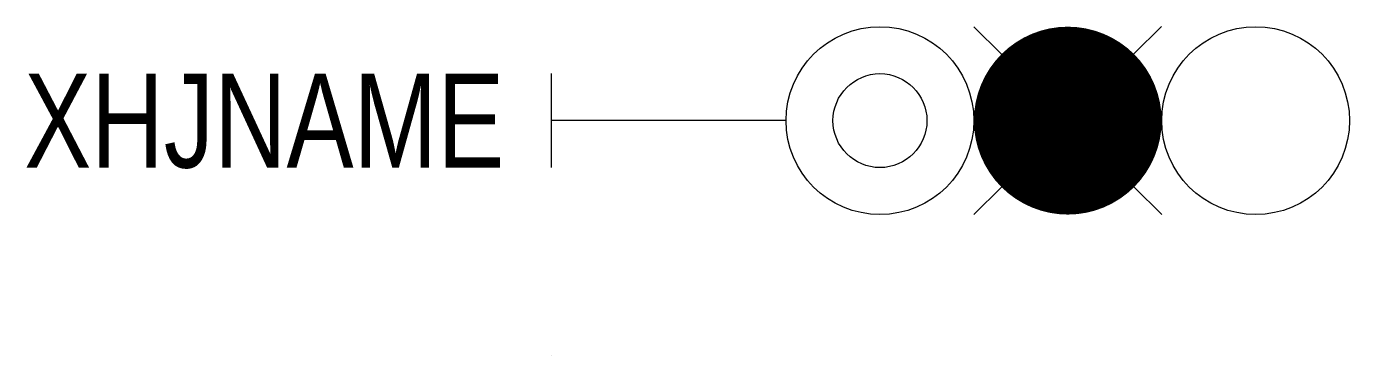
# Model space of a CAD drawing. Extents: x -11.2 to 17, y 0 to 7.
import ezdxf
from ezdxf.enums import TextEntityAlignment as Align

# ---------------------------------------------------------------- set-up
doc = ezdxf.new("R2010")
doc.units = 0
doc.layers.get('0').update_dxf_attribs({"linetype": 'CONTINUOUS'})

msp = doc.modelspace()

# ---------------------------------------------------------------- linework, layer by layer
at = {"color": 1, "linetype": 'ByBlock', "ltscale": 3}
for p, q in [((9.586, 6.414), (9, 7)), ((12.995, 7.005), (12.409, 6.419)), ((9.586, 3.586), (9, 3)), ((13, 3), (12.414, 3.586))]:
    msp.add_line(p, q, dxfattribs=at)
for p, q in [((0, 6), (0, 4)), ((5, 5), (0, 5)), ((0, 0.001), (0, -0.001))]:
    msp.add_line(p, q)
at = {"color": 1, "const_width": 2}
msp.add_lwpolyline([(12, 5, -1), (10, 5, -1)], format="xyb", close=True, dxfattribs=at)
for radius in [2, 1]:
    msp.add_circle((7, 5), radius)
at = {"color": 3}
msp.add_circle((15, 5), 2, dxfattribs=at)

# ---------------------------------------------------------------- texts
at = {"width": 0.8}
msp.add_attdef('XHJNAME', text='X4', height=2, dxfattribs=at).set_placement((-1, 4), align=Align.RIGHT)

doc.saveas('drawing.dxf')
